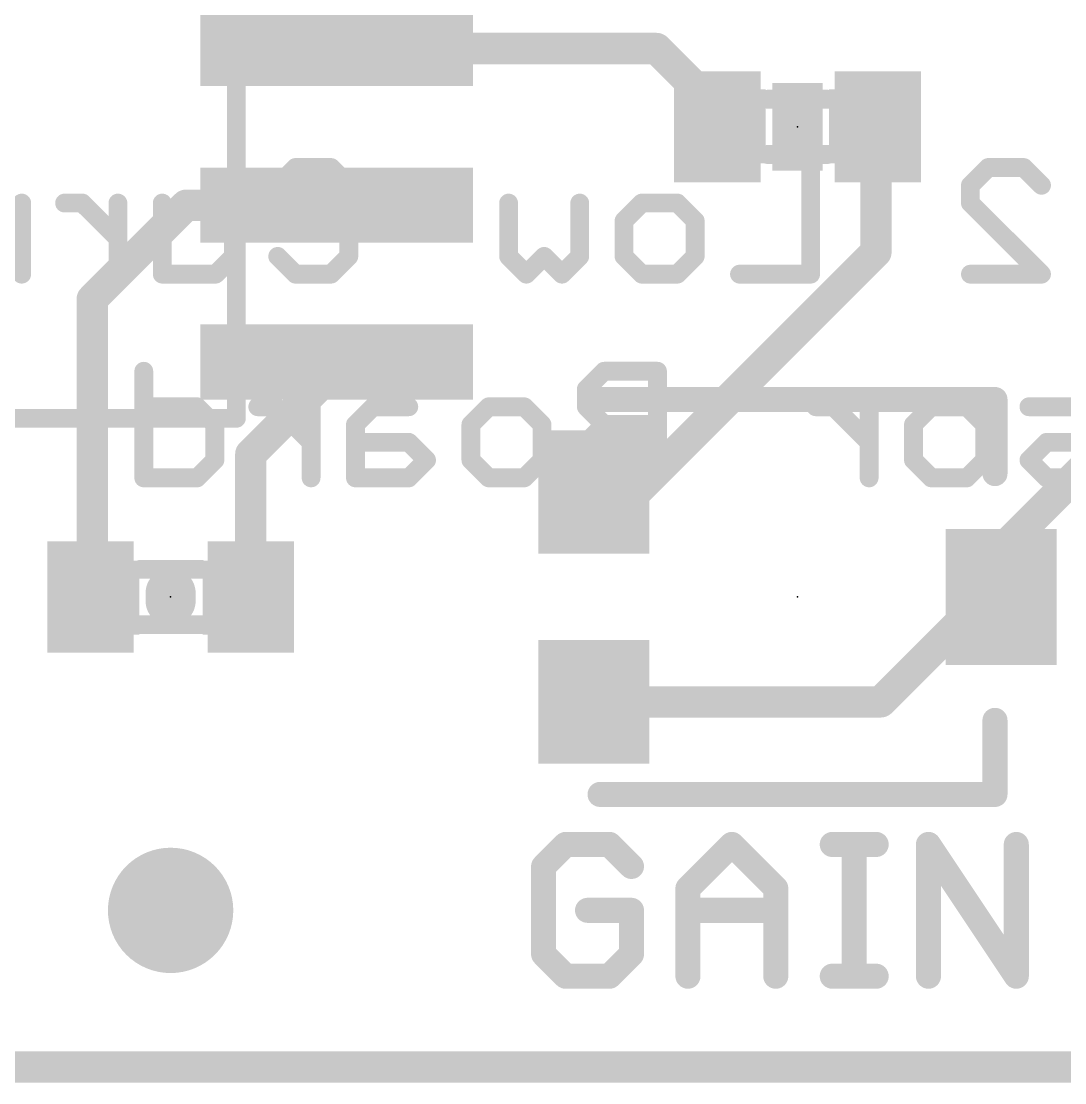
# Model space of a CAD drawing. Extents: x -0.1 to 29.3, y -0.1 to 15.4.
# Drawn here: x 10.22 to 18.68, y -0.13 to 8.48 of the extents above; entities that cross this region are included whole.
import ezdxf

# ---------------------------------------------------------------- set-up
doc = ezdxf.new("R2010")
doc.units = 0
for name, color, linetype in [('1', 12, 'CONTINUOUS'), ('16', 132, 'CONTINUOUS'), ('18', 110, 'CONTINUOUS'), ('20', 53, 'CONTINUOUS'), ('21', 41, 'CONTINUOUS'), ('22', 40, 'CONTINUOUS'), ('23', 53, 'CONTINUOUS'), ('51', 53, 'CONTINUOUS')]:
    doc.layers.add(name, color=color, linetype=linetype)

# ---------------------------------------------------------------- blocks, each defined once
blk = doc.blocks.new('RECT')
blk.add_solid([(-0.5, -0.5), (0.5, -0.5), (-0.5, 0.5), (0.5, 0.5)])
blk = doc.blocks.new('ROUNDV')
at = {"const_width": 0.5}
blk.add_lwpolyline([(0, -0.25, 1), (0, 0.25, 1), (0, -0.25)], format="xyb", dxfattribs=at)

msp = doc.modelspace()

# ---------------------------------------------------------------- linework, layer by layer
at = {"layer": '1', "const_width": 0.254}
for points in [[(12.7762, 8.255), (15.367, 8.255)], [(15.367, 8.255), (16.002, 7.62)], [(17.145, 7.747), (17.16, 7.732)], [(17.145, 6.604), (17.145, 7.747)], [(17.16, 7.732), (17.16, 7.62)], [(16.002, 7.62), (15.86, 7.62)], [(10.795, 6.223), (11.557, 6.985)], [(11.557, 6.985), (12.7762, 6.985)], [(15.201, 4.66), (17.145, 6.604)], [(10.795, 3.81), (10.795, 6.223)], [(12.08, 4.968), (12.827, 5.715)], [(12.827, 5.715), (12.7762, 5.715)], [(17.96, 3.99), (19.304, 5.334)], [(12.08, 3.81), (12.08, 4.968)], [(14.86, 4.66), (15.201, 4.66)], [(18.16, 3.81), (17.96, 3.99)], [(10.78, 3.81), (10.795, 3.81)], [(17.184, 2.96), (18.034, 3.81)], [(18.034, 3.81), (18.16, 3.81)], [(14.86, 2.96), (17.184, 2.96)], [(0, 0), (29.21, 0)]]:
    msp.add_lwpolyline(points, dxfattribs=at)
at = {"layer": '1', "const_width": 0.127}
for points in [[(12.7762, 8.3185, 1), (12.7762, 8.1915)], [(15.4119, 8.2999, 1), (15.3221, 8.2101)], [(15.367, 8.1915, 1), (15.367, 8.3185)], [(17.1899, 7.7919, 1), (17.1001, 7.7021)], [(17.2085, 7.747, 1), (17.0815, 7.747)], [(17.2235, 7.732, 1), (17.0965, 7.732)], [(17.1151, 7.6871, 1), (17.2049, 7.7769)], [(15.86, 7.6835, 1), (15.86, 7.5565)], [(16.002, 7.5565, 1), (16.002, 7.6835)], [(15.9571, 7.5751, 1), (16.0469, 7.6649)], [(17.0965, 7.62, 1), (17.2235, 7.62)], [(11.557, 7.0485, 1), (11.557, 6.9215)], [(11.6019, 6.9401, 1), (11.5121, 7.0299)], [(12.7762, 6.9215, 1), (12.7762, 7.0485)], [(17.1899, 6.5591, 1), (17.1001, 6.6489)], [(17.0815, 6.604, 1), (17.2085, 6.604)], [(10.8585, 6.223, 1), (10.7315, 6.223)], [(10.7501, 6.2679, 1), (10.8399, 6.1781)], [(12.7762, 5.7785, 1), (12.7762, 5.6515)], [(12.8719, 5.6701, 1), (12.7821, 5.7599)], [(12.827, 5.6515, 1), (12.827, 5.7785)], [(12.1435, 4.968, 1), (12.0165, 4.968)], [(12.0351, 5.0129, 1), (12.1249, 4.9231)], [(14.86, 4.7235, 1), (14.86, 4.5965)], [(15.1561, 4.7049, 1), (15.2459, 4.6151)], [(15.201, 4.5965, 1), (15.201, 4.7235)], [(18.0025, 4.0372, 1), (17.9175, 3.9428)], [(17.9151, 4.0349, 1), (18.0049, 3.9451)], [(10.78, 3.8735, 1), (10.78, 3.7465)], [(10.7315, 3.81, 1), (10.8585, 3.81)], [(10.795, 3.7465, 1), (10.795, 3.8735)], [(12.0165, 3.81, 1), (12.1435, 3.81)], [(18.034, 3.8735, 1), (18.034, 3.7465)], [(18.0789, 3.7651, 1), (17.9891, 3.8549)], [(18.1175, 3.7628, 1), (18.2025, 3.8572)], [(18.16, 3.7465, 1), (18.16, 3.8735)], [(14.86, 3.0235, 1), (14.86, 2.8965)], [(17.1391, 3.0049, 1), (17.2289, 2.9151)], [(17.184, 2.8965, 1), (17.184, 3.0235)]]:
    msp.add_lwpolyline(points, format="xyb", dxfattribs=at)
at = {"layer": '16', "const_width": 0.254}
msp.add_lwpolyline([(0, 0), (29.21, 0)], dxfattribs=at)
at = {"layer": '20', "const_width": 0.254}
msp.add_lwpolyline([(29.21, 0), (0, 0)], dxfattribs=at)
at = {"layer": '21'}
for points, const_width in [([(18.11, 5.41), (14.91, 5.41)], 0.2032), ([(18.11, 4.81), (18.11, 5.41)], 0.2032), ([(8.357, 5.258), (11.963, 5.258)], 0.1524), ([(11.43, 3.8405), (11.43, 3.7795)], 0.4064), ([(18.11, 2.81), (18.11, 2.21)], 0.2032), ([(18.11, 2.21), (14.91, 2.21)], 0.2032), ([(14.6306, 1.8043), (14.4526, 1.6264)], 0.2032), ([(14.9865, 1.8043), (14.6306, 1.8043)], 0.2032), ([(15.1644, 1.6264), (14.9865, 1.8043)], 0.2032), ([(15.622, 1.4484), (15.9779, 1.8043)], 0.2032), ([(15.9779, 1.8043), (16.3338, 1.4484)], 0.2032), ([(16.7914, 1.8043), (17.1473, 1.8043)], 0.2032), ([(16.9693, 0.7366), (16.9693, 1.8043)], 0.2032), ([(17.571, 0.7366), (17.571, 1.8043)], 0.2032), ([(17.571, 1.8043), (18.2828, 0.7366)], 0.2032), ([(18.2828, 0.7366), (18.2828, 1.8043)], 0.2032), ([(14.4526, 1.6264), (14.4526, 0.9146)], 0.2032), ([(15.622, 0.7366), (15.622, 1.4484)], 0.2032), ([(16.3338, 1.4484), (16.3338, 0.7366)], 0.2032), ([(15.1644, 1.2705), (14.8085, 1.2705)], 0.2032), ([(15.1644, 0.9146), (15.1644, 1.2705)], 0.2032), ([(15.622, 1.2705), (16.3338, 1.2705)], 0.2032), ([(14.4526, 0.9146), (14.6306, 0.7366)], 0.2032), ([(14.9865, 0.7366), (15.1644, 0.9146)], 0.2032), ([(14.6306, 0.7366), (14.9865, 0.7366)], 0.2032), ([(16.7914, 0.7366), (17.1473, 0.7366)], 0.2032)]:
    msp.add_lwpolyline(points, dxfattribs=dict(at, const_width=const_width))
for points, const_width in [([(14.91, 5.4608, 1), (14.91, 5.3592)], 0.1016), ([(18.1608, 5.41, 1), (18.0592, 5.41)], 0.1016), ([(18.11, 5.3592, 1), (18.11, 5.4608)], 0.1016), ([(11.963, 5.2199, 1), (11.963, 5.2961)], 0.0762), ([(18.0592, 4.81, 1), (18.1608, 4.81)], 0.1016), ([(11.5316, 3.8405, 1), (11.3284, 3.8405)], 0.2032), ([(11.3284, 3.7795, 1), (11.5316, 3.7795)], 0.2032), ([(18.1608, 2.81, 1), (18.0592, 2.81)], 0.1016), ([(14.91, 2.2608, 1), (14.91, 2.1592)], 0.1016), ([(18.0592, 2.21, 1), (18.1608, 2.21)], 0.1016), ([(18.11, 2.1592, 1), (18.11, 2.2608)], 0.1016), ([(14.6306, 1.8551, 1), (14.6306, 1.7535)], 0.1016), ([(14.6665, 1.7684, 1), (14.5946, 1.8402)], 0.1016), ([(15.0224, 1.8402, 1), (14.9505, 1.7684)], 0.1016), ([(14.9865, 1.7535, 1), (14.9865, 1.8551)], 0.1016), ([(16.0138, 1.8402, 1), (15.942, 1.7684)], 0.1016), ([(16.0138, 1.7684, 1), (15.942, 1.8402)], 0.1016), ([(16.7914, 1.8551, 1), (16.7914, 1.7535)], 0.1016), ([(17.0201, 1.8043, 1), (16.9185, 1.8043)], 0.1016), ([(17.1473, 1.7535, 1), (17.1473, 1.8551)], 0.1016), ([(17.6218, 1.8043, 1), (17.5202, 1.8043)], 0.1016), ([(17.6133, 1.8325, 1), (17.5287, 1.7761)], 0.1016), ([(18.3336, 1.8043, 1), (18.232, 1.8043)], 0.1016), ([(14.5034, 1.6264, 1), (14.4018, 1.6264)], 0.1016), ([(14.4167, 1.6623, 1), (14.4885, 1.5904)], 0.1016), ([(15.1285, 1.5904, 1), (15.2003, 1.6623)], 0.1016), ([(15.6728, 1.4484, 1), (15.5712, 1.4484)], 0.1016), ([(16.3846, 1.4484, 1), (16.283, 1.4484)], 0.1016), ([(15.5861, 1.4843, 1), (15.6579, 1.4125)], 0.1016), ([(16.2979, 1.4125, 1), (16.3697, 1.4843)], 0.1016), ([(14.8085, 1.3213, 1), (14.8085, 1.2197)], 0.1016), ([(15.2152, 1.2705, 1), (15.1136, 1.2705)], 0.1016), ([(15.1644, 1.2197, 1), (15.1644, 1.3213)], 0.1016), ([(15.622, 1.3213, 1), (15.622, 1.2197)], 0.1016), ([(16.3338, 1.2197, 1), (16.3338, 1.3213)], 0.1016), ([(14.4885, 0.9505, 1), (14.4167, 0.8786)], 0.1016), ([(14.4018, 0.9146, 1), (14.5034, 0.9146)], 0.1016), ([(15.1136, 0.9146, 1), (15.2152, 0.9146)], 0.1016), ([(15.2003, 0.8786, 1), (15.1285, 0.9505)], 0.1016), ([(14.6306, 0.7874, 1), (14.6306, 0.6858)], 0.1016), ([(14.5946, 0.7007, 1), (14.6665, 0.7725)], 0.1016), ([(14.9505, 0.7725, 1), (15.0224, 0.7007)], 0.1016), ([(14.9865, 0.6858, 1), (14.9865, 0.7874)], 0.1016), ([(15.5712, 0.7366, 1), (15.6728, 0.7366)], 0.1016), ([(16.283, 0.7366, 1), (16.3846, 0.7366)], 0.1016), ([(16.7914, 0.7874, 1), (16.7914, 0.6858)], 0.1016), ([(16.9185, 0.7366, 1), (17.0201, 0.7366)], 0.1016), ([(17.1473, 0.6858, 1), (17.1473, 0.7874)], 0.1016), ([(17.5202, 0.7366, 1), (17.6218, 0.7366)], 0.1016), ([(18.232, 0.7366, 1), (18.3336, 0.7366)], 0.1016), ([(18.2405, 0.7084, 1), (18.3251, 0.7648)], 0.1016)]:
    msp.add_lwpolyline(points, format="xyb", dxfattribs=dict(at, const_width=const_width))
at = {"layer": '22', "const_width": 0.1524}
for points in [[(12.2979, 7.1465), (12.4419, 7.2905)], [(12.4419, 7.2905), (12.73, 7.2905)], [(12.73, 7.2905), (12.8741, 7.1465)], [(16.6162, 7.2905), (16.6162, 6.4262)], [(17.911, 7.1465), (18.055, 7.2905)], [(18.055, 7.2905), (18.3432, 7.2905)], [(18.3432, 7.2905), (18.4872, 7.1465)], [(12.8741, 7.1465), (12.8741, 6.5703)], [(17.911, 7.0024), (17.911, 7.1465)], [(10.2235, 6.7143), (9.9353, 7.0024)], [(10.2235, 6.4262), (10.2235, 7.0024)], [(10.7149, 7.0024), (10.5709, 7.0024)], [(11.0031, 6.7143), (10.7149, 7.0024)], [(11.0031, 6.4262), (11.0031, 7.0024)], [(11.3624, 6.4262), (11.3624, 7.0024)], [(11.9386, 7.0024), (11.9386, 6.5703)], [(14.1689, 6.5703), (14.1689, 7.0024)], [(14.7451, 7.0024), (14.7451, 6.5703)], [(15.1044, 6.8584), (15.2485, 7.0024)], [(15.2485, 7.0024), (15.5366, 7.0024)], [(15.5366, 7.0024), (15.6806, 6.8584)], [(18.4872, 6.4262), (17.911, 7.0024)], [(15.1044, 6.5703), (15.1044, 6.8584)], [(15.6806, 6.8584), (15.6806, 6.5703)], [(11.9386, 6.5703), (11.7945, 6.4262)], [(12.4419, 6.4262), (12.2979, 6.5703)], [(12.8741, 6.5703), (12.73, 6.4262)], [(14.313, 6.4262), (14.1689, 6.5703)], [(14.457, 6.5703), (14.313, 6.4262)], [(14.6011, 6.4262), (14.457, 6.5703)], [(14.7451, 6.5703), (14.6011, 6.4262)], [(15.2485, 6.4262), (15.1044, 6.5703)], [(15.6806, 6.5703), (15.5366, 6.4262)], [(11.7945, 6.4262), (11.3624, 6.4262)], [(12.73, 6.4262), (12.4419, 6.4262)], [(15.5366, 6.4262), (15.2485, 6.4262)], [(16.6162, 6.4262), (16.0399, 6.4262)], [(17.911, 6.4262), (18.4872, 6.4262)], [(11.2127, 5.6395), (11.2127, 4.7752)], [(14.9429, 5.6395), (14.7989, 5.4955)], [(15.3751, 5.6395), (14.9429, 5.6395)], [(15.3751, 4.7752), (15.3751, 5.6395)], [(14.7989, 5.4955), (14.7989, 5.3514)], [(11.6449, 5.3514), (11.2127, 5.3514)], [(11.7889, 5.2074), (11.6449, 5.3514)], [(12.2804, 5.3514), (12.1364, 5.3514)], [(12.5685, 5.0633), (12.2804, 5.3514)], [(12.5685, 4.7752), (12.5685, 5.3514)], [(13.0719, 5.3514), (12.9278, 5.2074)], [(13.36, 5.3514), (13.0719, 5.3514)], [(13.8633, 5.2074), (14.0074, 5.3514)], [(14.0074, 5.3514), (14.2955, 5.3514)], [(14.2955, 5.3514), (14.4396, 5.2074)], [(14.7989, 5.3514), (14.9429, 5.2074)], [(16.8021, 5.3514), (16.658, 5.3514)], [(17.0902, 5.0633), (16.8021, 5.3514)], [(17.0902, 4.7752), (17.0902, 5.3514)], [(17.4495, 5.2074), (17.5936, 5.3514)], [(17.5936, 5.3514), (17.8817, 5.3514)], [(17.8817, 5.3514), (18.0257, 5.2074)], [(18.8172, 5.3514), (18.385, 5.3514)], [(11.7889, 4.9193), (11.7889, 5.2074)], [(12.9278, 5.2074), (12.9278, 4.7752)], [(13.8633, 4.9193), (13.8633, 5.2074)], [(14.4396, 5.2074), (14.4396, 4.9193)], [(14.9429, 5.2074), (14.7989, 5.0633)], [(15.3751, 5.2074), (14.9429, 5.2074)], [(17.4495, 4.9193), (17.4495, 5.2074)], [(18.0257, 5.2074), (18.0257, 4.9193)], [(13.36, 5.0633), (12.9278, 5.0633)], [(13.5041, 4.9193), (13.36, 5.0633)], [(14.7989, 5.0633), (14.7989, 4.9193)], [(18.385, 4.9193), (18.5291, 5.0633)], [(18.5291, 5.0633), (18.8172, 5.0633)], [(11.6449, 4.7752), (11.7889, 4.9193)], [(13.36, 4.7752), (13.5041, 4.9193)], [(14.0074, 4.7752), (13.8633, 4.9193)], [(14.4396, 4.9193), (14.2955, 4.7752)], [(14.7989, 4.9193), (14.9429, 4.7752)], [(17.5936, 4.7752), (17.4495, 4.9193)], [(18.0257, 4.9193), (17.8817, 4.7752)], [(18.5291, 4.7752), (18.385, 4.9193)], [(11.2127, 4.7752), (11.6449, 4.7752)], [(12.9278, 4.7752), (13.36, 4.7752)], [(14.2955, 4.7752), (14.0074, 4.7752)], [(14.9429, 4.7752), (15.3751, 4.7752)], [(17.8817, 4.7752), (17.5936, 4.7752)], [(18.9612, 4.7752), (18.5291, 4.7752)]]:
    msp.add_lwpolyline(points, dxfattribs=at)
at = {"layer": '22', "const_width": 0.0762}
for points in [[(12.4419, 7.3286, 1), (12.4419, 7.2524)], [(12.4689, 7.2636, 1), (12.415, 7.3175)], [(12.757, 7.3175, 1), (12.7031, 7.2636)], [(12.73, 7.2524, 1), (12.73, 7.3286)], [(16.6543, 7.2905, 1), (16.5781, 7.2905)], [(18.055, 7.3286, 1), (18.055, 7.2524)], [(18.082, 7.2636, 1), (18.0281, 7.3175)], [(18.3701, 7.3175, 1), (18.3162, 7.2636)], [(18.3432, 7.2524, 1), (18.3432, 7.3286)], [(12.2709, 7.1734, 1), (12.3248, 7.1195)], [(12.9122, 7.1465, 1), (12.836, 7.1465)], [(12.8472, 7.1195, 1), (12.901, 7.1734)], [(17.884, 7.1734, 1), (17.9379, 7.1195)], [(17.9491, 7.1465, 1), (17.8729, 7.1465)], [(18.4603, 7.1195, 1), (18.5141, 7.1734)], [(10.2616, 7.0024, 1), (10.1854, 7.0024)], [(10.5709, 7.0405, 1), (10.5709, 6.9643)], [(10.7419, 7.0294, 1), (10.688, 6.9755)], [(10.7149, 6.9643, 1), (10.7149, 7.0405)], [(11.0412, 7.0024, 1), (10.965, 7.0024)], [(11.4005, 7.0024, 1), (11.3243, 7.0024)], [(11.9767, 7.0024, 1), (11.9005, 7.0024)], [(14.207, 7.0024, 1), (14.1308, 7.0024)], [(14.7832, 7.0024, 1), (14.707, 7.0024)], [(15.2485, 7.0405, 1), (15.2485, 6.9643)], [(15.2754, 6.9755, 1), (15.2215, 7.0294)], [(15.5635, 7.0294, 1), (15.5097, 6.9755)], [(15.5366, 6.9643, 1), (15.5366, 7.0405)], [(17.9379, 7.0294, 1), (17.884, 6.9755)], [(17.8729, 7.0024, 1), (17.9491, 7.0024)], [(15.1425, 6.8584, 1), (15.0663, 6.8584)], [(15.0775, 6.8853, 1), (15.1314, 6.8314)], [(15.7188, 6.8584, 1), (15.6425, 6.8584)], [(15.6537, 6.8314, 1), (15.7076, 6.8853)], [(10.1965, 6.6874, 1), (10.2504, 6.7413)], [(10.9761, 6.6874, 1), (11.03, 6.7413)], [(11.9655, 6.5433, 1), (11.9116, 6.5972)], [(12.3248, 6.5972, 1), (12.2709, 6.5433)], [(12.901, 6.5433, 1), (12.8472, 6.5972)], [(14.1958, 6.5972, 1), (14.142, 6.5433)], [(14.484, 6.5972, 1), (14.4301, 6.5433)], [(14.484, 6.5433, 1), (14.4301, 6.5972)], [(14.7721, 6.5433, 1), (14.7182, 6.5972)], [(15.1314, 6.5972, 1), (15.0775, 6.5433)], [(15.7076, 6.5433, 1), (15.6537, 6.5972)], [(11.9005, 6.5703, 1), (11.9767, 6.5703)], [(12.836, 6.5703, 1), (12.9122, 6.5703)], [(14.1308, 6.5703, 1), (14.207, 6.5703)], [(14.707, 6.5703, 1), (14.7832, 6.5703)], [(15.0663, 6.5703, 1), (15.1425, 6.5703)], [(15.6425, 6.5703, 1), (15.7188, 6.5703)], [(10.1854, 6.4262, 1), (10.2616, 6.4262)], [(10.965, 6.4262, 1), (11.0412, 6.4262)], [(11.3624, 6.4643, 1), (11.3624, 6.3881)], [(11.3243, 6.4262, 1), (11.4005, 6.4262)], [(11.7676, 6.4531, 1), (11.8215, 6.3993)], [(11.7945, 6.3881, 1), (11.7945, 6.4643)], [(12.4419, 6.4643, 1), (12.4419, 6.3881)], [(12.415, 6.3993, 1), (12.4689, 6.4531)], [(12.7031, 6.4531, 1), (12.757, 6.3993)], [(12.73, 6.3881, 1), (12.73, 6.4643)], [(14.286, 6.4531, 1), (14.3399, 6.3993)], [(14.286, 6.3993, 1), (14.3399, 6.4531)], [(14.5741, 6.4531, 1), (14.628, 6.3993)], [(14.5741, 6.3993, 1), (14.628, 6.4531)], [(15.2485, 6.4643, 1), (15.2485, 6.3881)], [(15.2215, 6.3993, 1), (15.2754, 6.4531)], [(15.5097, 6.4531, 1), (15.5635, 6.3993)], [(15.5366, 6.3881, 1), (15.5366, 6.4643)], [(16.0399, 6.4643, 1), (16.0399, 6.3881)], [(16.5781, 6.4262, 1), (16.6543, 6.4262)], [(16.6162, 6.3881, 1), (16.6162, 6.4643)], [(17.911, 6.4643, 1), (17.911, 6.3881)], [(18.4603, 6.3993, 1), (18.5141, 6.4531)], [(18.4872, 6.3881, 1), (18.4872, 6.4643)], [(11.2508, 5.6395, 1), (11.1746, 5.6395)], [(14.9429, 5.6776, 1), (14.9429, 5.6014)], [(14.9699, 5.6126, 1), (14.916, 5.6665)], [(15.4132, 5.6395, 1), (15.337, 5.6395)], [(15.3751, 5.6014, 1), (15.3751, 5.6776)], [(14.7719, 5.5224, 1), (14.8258, 5.4685)], [(14.837, 5.4955, 1), (14.7608, 5.4955)], [(11.2127, 5.3895, 1), (11.2127, 5.3133)], [(11.6718, 5.3784, 1), (11.6179, 5.3245)], [(11.6449, 5.3133, 1), (11.6449, 5.3895)], [(12.1364, 5.3895, 1), (12.1364, 5.3133)], [(12.3074, 5.3784, 1), (12.2535, 5.3245)], [(12.2804, 5.3133, 1), (12.2804, 5.3895)], [(12.6066, 5.3514, 1), (12.5304, 5.3514)], [(13.0719, 5.3895, 1), (13.0719, 5.3133)], [(13.0988, 5.3245, 1), (13.0449, 5.3784)], [(13.36, 5.3133, 1), (13.36, 5.3895)], [(14.0074, 5.3895, 1), (14.0074, 5.3133)], [(14.0343, 5.3245, 1), (13.9805, 5.3784)], [(14.3225, 5.3784, 1), (14.2686, 5.3245)], [(14.2955, 5.3133, 1), (14.2955, 5.3895)], [(14.8258, 5.3784, 1), (14.7719, 5.3245)], [(16.658, 5.3895, 1), (16.658, 5.3133)], [(16.829, 5.3784, 1), (16.7752, 5.3245)], [(16.8021, 5.3133, 1), (16.8021, 5.3895)], [(17.1283, 5.3514, 1), (17.0521, 5.3514)], [(17.5936, 5.3895, 1), (17.5936, 5.3133)], [(17.6205, 5.3245, 1), (17.5666, 5.3784)], [(17.9086, 5.3784, 1), (17.8547, 5.3245)], [(17.8817, 5.3133, 1), (17.8817, 5.3895)], [(18.385, 5.3895, 1), (18.385, 5.3133)], [(14.7608, 5.3514, 1), (14.837, 5.3514)], [(11.827, 5.2074, 1), (11.7508, 5.2074)], [(11.762, 5.1804, 1), (11.8159, 5.2343)], [(12.9659, 5.2074, 1), (12.8897, 5.2074)], [(12.9009, 5.2343, 1), (12.9548, 5.1804)], [(13.9014, 5.2074, 1), (13.8252, 5.2074)], [(13.8364, 5.2343, 1), (13.8903, 5.1804)], [(14.4777, 5.2074, 1), (14.4015, 5.2074)], [(14.4126, 5.1804, 1), (14.4665, 5.2343)], [(14.9429, 5.2455, 1), (14.9429, 5.1693)], [(14.9699, 5.1804, 1), (14.916, 5.2343)], [(14.916, 5.1804, 1), (14.9699, 5.2343)], [(15.3751, 5.1693, 1), (15.3751, 5.2455)], [(17.4876, 5.2074, 1), (17.4114, 5.2074)], [(17.4226, 5.2343, 1), (17.4764, 5.1804)], [(18.0638, 5.2074, 1), (17.9876, 5.2074)], [(17.9988, 5.1804, 1), (18.0527, 5.2343)], [(12.5416, 5.0364, 1), (12.5955, 5.0903)], [(12.9278, 5.1014, 1), (12.9278, 5.0252)], [(13.3869, 5.0903, 1), (13.3331, 5.0364)], [(13.36, 5.0252, 1), (13.36, 5.1014)], [(14.7719, 5.0903, 1), (14.8258, 5.0364)], [(14.837, 5.0633, 1), (14.7608, 5.0633)], [(17.0633, 5.0364, 1), (17.1171, 5.0903)], [(18.5291, 5.1014, 1), (18.5291, 5.0252)], [(18.556, 5.0364, 1), (18.5021, 5.0903)], [(11.8159, 4.8923, 1), (11.762, 4.9462)], [(13.531, 4.8923, 1), (13.4771, 4.9462)], [(13.8903, 4.9462, 1), (13.8364, 4.8923)], [(14.4665, 4.8923, 1), (14.4126, 4.9462)], [(14.8258, 4.9462, 1), (14.7719, 4.8923)], [(17.4764, 4.9462, 1), (17.4226, 4.8923)], [(18.0527, 4.8923, 1), (17.9988, 4.9462)], [(18.412, 4.9462, 1), (18.3581, 4.8923)], [(11.7508, 4.9193, 1), (11.827, 4.9193)], [(13.4771, 4.8923, 1), (13.531, 4.9462)], [(13.8252, 4.9193, 1), (13.9014, 4.9193)], [(14.4015, 4.9193, 1), (14.4777, 4.9193)], [(14.7608, 4.9193, 1), (14.837, 4.9193)], [(17.4114, 4.9193, 1), (17.4876, 4.9193)], [(17.9876, 4.9193, 1), (18.0638, 4.9193)], [(18.3581, 4.9462, 1), (18.412, 4.8923)], [(11.2127, 4.8133, 1), (11.2127, 4.7371)], [(11.6179, 4.8021, 1), (11.6718, 4.7483)], [(11.6449, 4.7371, 1), (11.6449, 4.8133)], [(12.9278, 4.8133, 1), (12.9278, 4.7371)], [(13.3331, 4.8021, 1), (13.3869, 4.7483)], [(13.36, 4.7371, 1), (13.36, 4.8133)], [(14.0074, 4.8133, 1), (14.0074, 4.7371)], [(13.9805, 4.7483, 1), (14.0343, 4.8021)], [(14.2686, 4.8021, 1), (14.3225, 4.7483)], [(14.2955, 4.7371, 1), (14.2955, 4.8133)], [(14.9429, 4.8133, 1), (14.9429, 4.7371)], [(14.916, 4.7483, 1), (14.9699, 4.8021)], [(15.3751, 4.7371, 1), (15.3751, 4.8133)], [(17.5936, 4.8133, 1), (17.5936, 4.7371)], [(17.5666, 4.7483, 1), (17.6205, 4.8021)], [(17.8547, 4.8021, 1), (17.9086, 4.7483)], [(17.8817, 4.7371, 1), (17.8817, 4.8133)], [(18.5291, 4.8133, 1), (18.5291, 4.7371)], [(18.5021, 4.7483, 1), (18.556, 4.8021)], [(11.1746, 4.7752, 1), (11.2508, 4.7752)], [(12.5304, 4.7752, 1), (12.6066, 4.7752)], [(12.8897, 4.7752, 1), (12.9659, 4.7752)], [(15.337, 4.7752, 1), (15.4132, 4.7752)], [(17.0521, 4.7752, 1), (17.1283, 4.7752)]]:
    msp.add_lwpolyline(points, format="xyb", dxfattribs=at)
at = {"layer": '23'}
for p in [(16.51, 7.62), (11.43, 3.81), (16.51, 3.81)]:
    msp.add_point(p, dxfattribs=at)
at = {"layer": '51', "const_width": 0.1524}
for points in [[(11.963, 5.258), (11.963, 9.982)], [(16.265, 7.844), (16.755, 7.844)], [(16.755, 7.396), (16.265, 7.396)], [(11.185, 4.034), (11.675, 4.034)], [(11.675, 3.586), (11.185, 3.586)]]:
    msp.add_lwpolyline(points, dxfattribs=at)
at = {"layer": '51', "const_width": 0.0762}
for points in [[(16.265, 7.8821, 1), (16.265, 7.8059)], [(16.755, 7.8059, 1), (16.755, 7.8821)], [(16.265, 7.4341, 1), (16.265, 7.3579)], [(16.755, 7.3579, 1), (16.755, 7.4341)], [(11.9249, 5.258, 1), (12.0011, 5.258)], [(11.185, 4.0721, 1), (11.185, 3.9959)], [(11.675, 3.9959, 1), (11.675, 4.0721)], [(11.185, 3.6241, 1), (11.185, 3.5479)], [(11.675, 3.5479, 1), (11.675, 3.6241)]]:
    msp.add_lwpolyline(points, format="xyb", dxfattribs=at)

# ---------------------------------------------------------------- block references
at = {"layer": '1'}
for p, xscale, yscale, rotation in [((12.7762, 8.255), 0.6096, 2.2098, 270), ((15.86, 7.62), 0.7, 0.9, 180), ((17.16, 7.62), 0.7, 0.9, 180), ((12.7762, 6.985), 0.6096, 2.2098, 270), ((12.7762, 5.715), 0.6096, 2.2098, 270), ((18.16, 3.81), 1.1, 0.9, 270)]:
    msp.add_blockref('RECT', p, dxfattribs=dict(at, xscale=xscale, yscale=yscale, rotation=rotation))
at = {"layer": '1', "yscale": 0.9, "rotation": 270}
for p in [(14.86, 4.66), (14.86, 2.96)]:
    msp.add_blockref('RECT', p, dxfattribs=at)
at = {"layer": '1', "xscale": 0.7, "yscale": 0.9}
for p in [(10.78, 3.81), (12.08, 3.81)]:
    msp.add_blockref('RECT', p, dxfattribs=at)
at = {"layer": '18', "xscale": 1.016, "yscale": 1.016}
msp.add_blockref('ROUNDV', (11.43, 1.27), dxfattribs=at)
msp.add_blockref('ROUNDV', (11.43, 1.27), dxfattribs=at)
at = {"layer": '21', "xscale": 0.4064, "yscale": 0.7112, "rotation": 180}
msp.add_blockref('RECT', (16.51, 7.62), dxfattribs=at)
at = {"layer": '51'}
for p, xscale, yscale, rotation in [((12.5222, 8.255), 0.3556, 1.016, 270), ((16.1012, 7.6249), 0.3, 0.5999, 180), ((16.914, 7.6249), 0.3, 0.5999, 180), ((12.5222, 6.985), 0.3556, 1.016, 270), ((12.5222, 5.715), 0.3556, 1.016, 270)]:
    msp.add_blockref('RECT', p, dxfattribs=dict(at, xscale=xscale, yscale=yscale, rotation=rotation))
at = {"layer": '51', "xscale": 0.3, "yscale": 0.5999}
for p in [(11.026, 3.8052), (11.8388, 3.8052)]:
    msp.add_blockref('RECT', p, dxfattribs=at)

doc.saveas('drawing.dxf')
